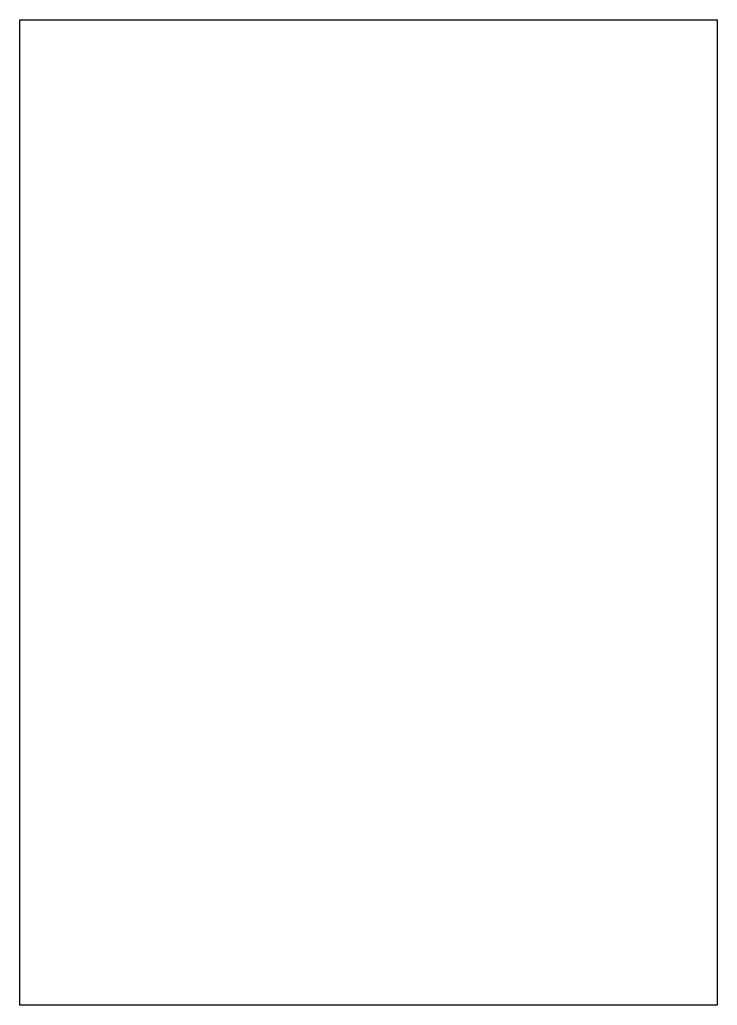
# Paper-space layout '07_Структурная схема 1' of a CAD drawing. Header units: millimetres. Extents: x 0 to 420, y 0 to 594.
# The model-space entities are those that its viewports show. They can reach past a viewport. Long polylines and large blocks are cut down to what shows.
import ezdxf

# ---------------------------------------------------------------- set-up
doc = ezdxf.new("R2010")
doc.units = ezdxf.units.MM
doc.layers.add('_print', color=5, linetype='Continuous')

msp = doc.modelspace()

# ---------------------------------------------------------------- linework, layer by layer
at = {"layer": '_print'}
msp.add_lwpolyline([(0, -63400), (84000, -63400), (84000, -182200), (0, -182200)], close=True, dxfattribs=at)

psp = doc.layouts.new('07_Структурная схема 1')

# ---------------------------------------------------------------- viewports
at = {"layer": '_print'}
psp.add_viewport(center=(210, 297), size=(420, 594), view_center_point=(42000, -122800), view_height=118800, dxfattribs=at)

doc.saveas('drawing.dxf')
